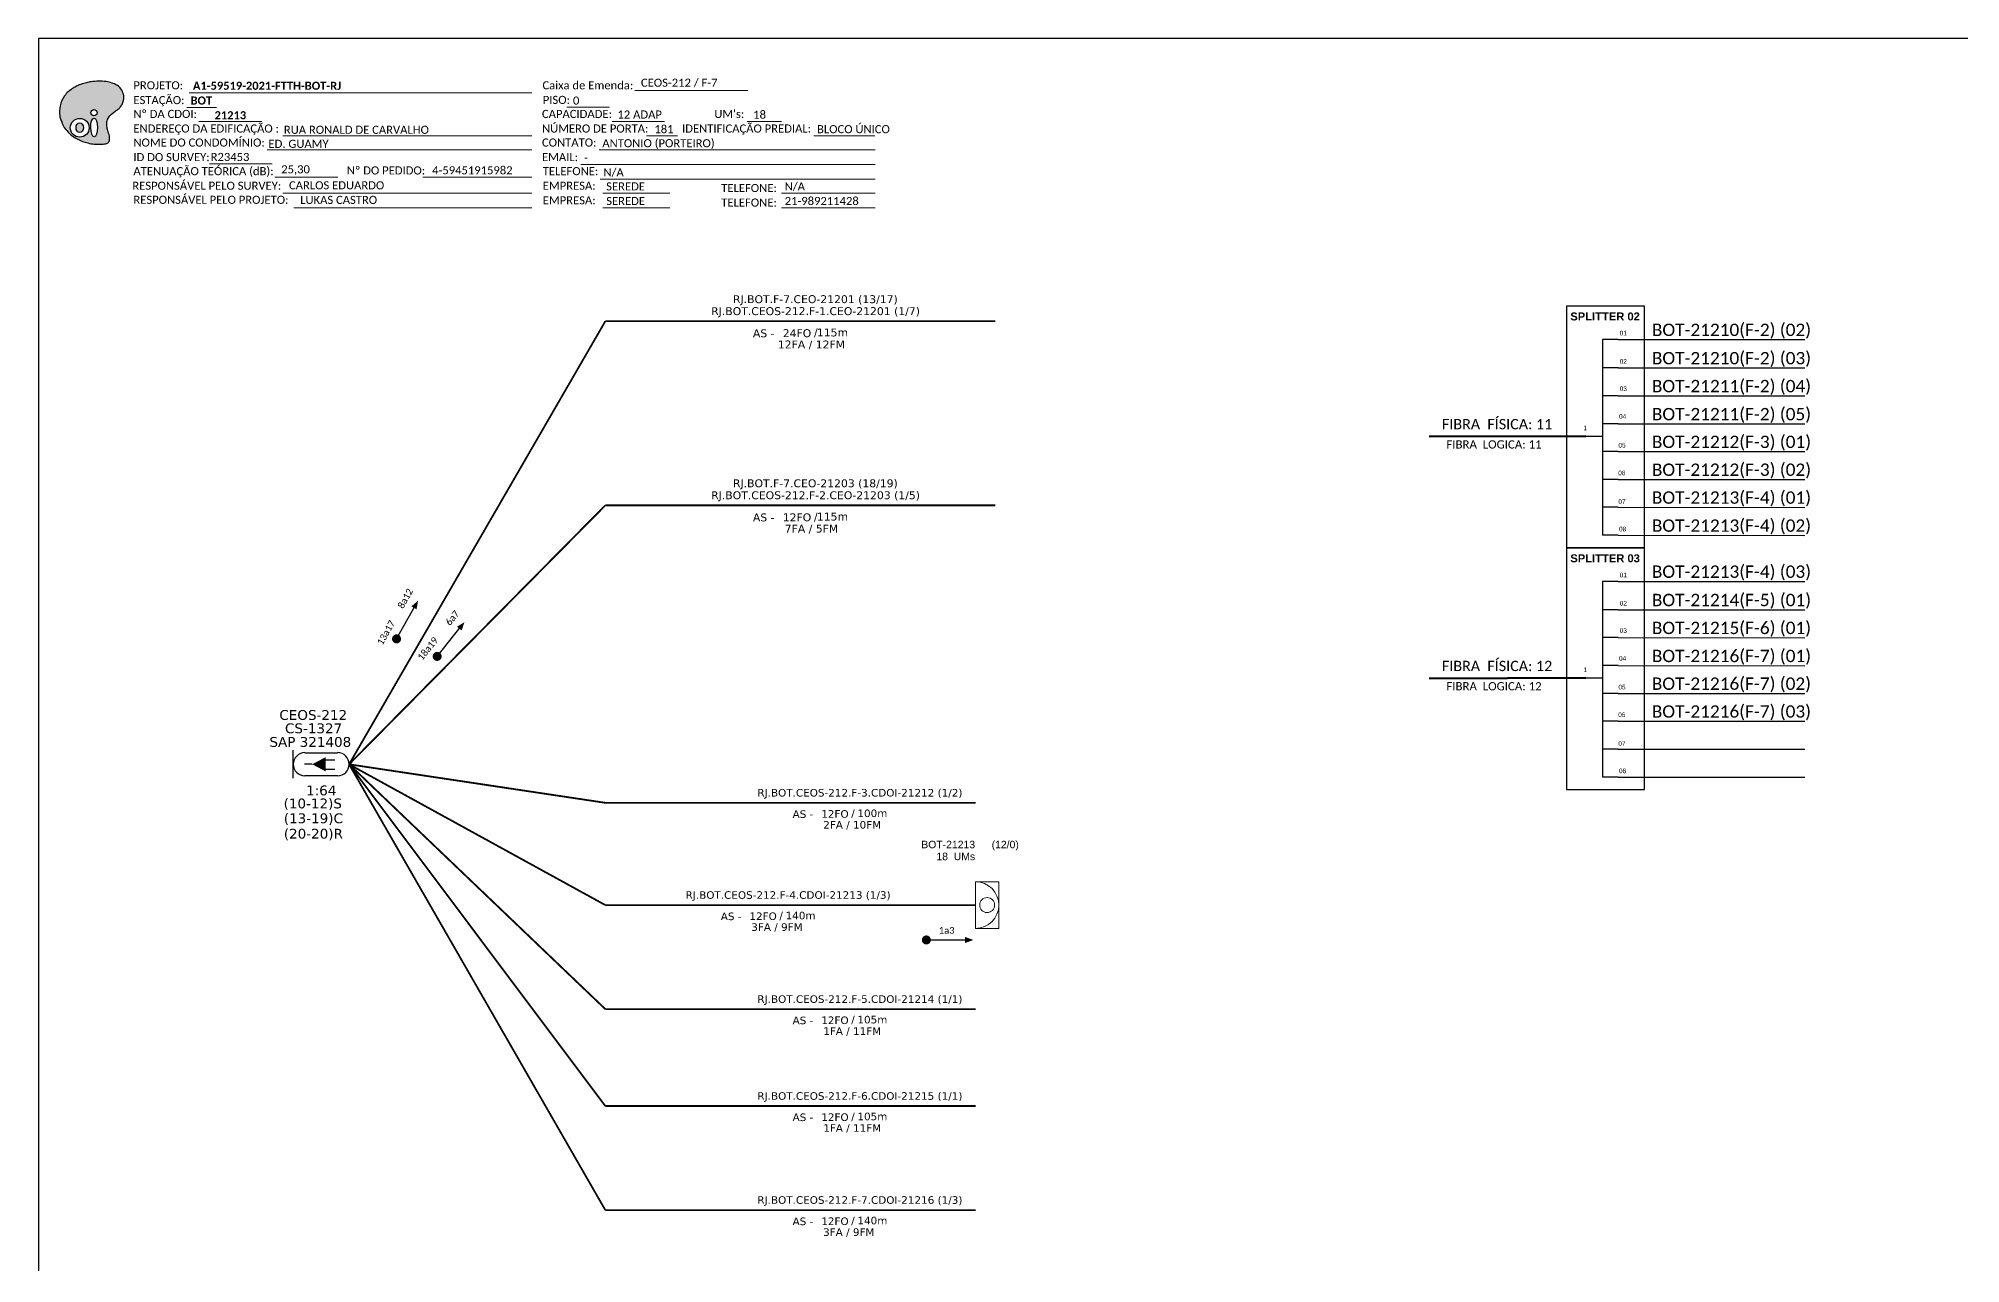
# Model space of a CAD drawing. Extents: x -89 to 2622484776, y -1852823961 to 1299.
# Drawn here: x -89.3 to 337.1, y 1027.2 to 1299 of the extents above; entities that cross this region are included whole.
import ezdxf
from ezdxf.enums import TextEntityAlignment as Align

# ---------------------------------------------------------------- set-up
doc = ezdxf.new("R2010")
doc.units = 0
for name, color, linetype, lineweight in [("20.0-LEGENDA DOS CDO'S", 1, 'Continuous', 0), ('20.1-CDO_INTERIOR', 1, 'Continuous', 0), ('40.1-ETIQUETAS', 1, 'Continuous', 20)]:
    doc.layers.add(name, color=color, linetype=linetype, lineweight=lineweight)
for name, color, linetype in [('20.4-CEOS', 1, 'Continuous'), ('CABO OPTICO EXISTENTE', 5, 'Continuous'), ('CAP a instalar', 1, 'Continuous'), ('CD de instalação futura', 8, 'Continuous'), ('SETA', 7, 'Continuous')]:
    doc.layers.add(name, color=color, linetype=linetype)
doc.styles.add('ARIAL', font='arial.ttf')
doc.styles.add('siredit', font='verdana.ttf')
doc.styles.get("Standard").update_dxf_attribs({"font": 'arial.ttf'})
doc.styles.add('WMF-Calibri0', font='calibri.ttf')
doc.styles.add('WMF-Calibri1', font='calibrib.ttf')
doc.linetypes.add('FENCELINE1', pattern='A,0.25,-0.1,[133,ltypeshp.shx,S=0.1,R=0,X=-0.1,Y=0],-0.1,1', length=1.45)

# ---------------------------------------------------------------- blocks, each defined once
blk = doc.blocks.new('OI')
h = blk.add_hatch(color=40)
edge = h.paths.add_edge_path()
edge.add_spline(control_points=[(4.35, -0.67), (3.92, -0.99), (3.26, -1.5), (2.81, -2.59), (2.9, -3.5), (3.06, -4.27), (3.31, -4.85), (3.37, -5.39), (3.4, -5.88), (3.2, -6.4), (2.54, -6.61), (1.65, -6.63), (0.55, -6.67), (-0.56, -6.42), (-1.61, -6.14), (-2.77, -5.61), (-3.92, -4.77), (-4.89, -3.7), (-5.34, -2.65), (-5.6, -1.94), (-5.85, -0.96), (-5.71, 0.47), (-5.1, 2.02), (-4.14, 3.02), (-3.3, 3.61), (-2.37, 4.16), (-1.36, 4.44), (-0.56, 4.7), (0.79, 4.85), (2.24, 4.97), (3.79, 4.57), (4.67, 4.21), (5.44, 3.65), (5.76, 2.99), (6.03, 2.21), (6.01, 1.46), (5.72, 0.64), (5.31, 0.08), (4.88, -0.38), (4.51, -0.55), (4.35, -0.67)], knot_values=[0, 0, 0, 0, 1.60434, 2.417191, 3.427595, 4.282808, 4.776746, 5.304182, 5.888771, 6.258406, 6.858137, 7.79129, 8.986195, 10.124242, 11.187857, 12.242908, 13.953784, 15.414161, 16.515391, 17.349188, 17.675853, 19.552021, 21.515531, 22.568638, 23.63245, 24.621084, 25.782718, 26.745347, 27.142653, 29.870543, 31.004649, 31.921532, 32.709589, 33.801391, 34.042471, 35.192333, 35.971461, 36.628871, 37.254359, 37.836911, 37.836911, 37.836911, 37.836911], degree=3, periodic=0)
h.paths.add_polyline_path([(1.13, -0.87, -1), (-0.04, -0.87, -1)], flags=16)
edge = h.paths.add_edge_path(flags=16)
edge.add_ellipse((0.56, -3.59), major_axis=(-0.02, 1.71), ratio=0.361305, start_angle=0, end_angle=360)
h.paths.add_polyline_path([(-0.36, -3.62, -1), (-3.8, -3.62, -1)], flags=16)
edge = h.paths.add_edge_path(flags=0)
edge.add_ellipse((-2.08, -3.62), major_axis=(0, 0.885), ratio=0.758294, start_angle=0, end_angle=360)
at = {"color": 40}
for centre, radius in [((-2.08, -3.62), 1.72), ((0.54, -0.87), 0.587)]:
    blk.add_circle(centre, radius, dxfattribs=at)
blk.add_ellipse((-2.08, -3.62), major_axis=(0, 0.885), ratio=0.758294, start_param=-3.141592653589792, end_param=3.141592653589792, dxfattribs=at)
blk.add_ellipse((0.56, -3.59), major_axis=(-0.02, 1.71), ratio=0.361305, dxfattribs=at)
at = {"color": 40, "start_tangent": (-0.800898, -0.598801), "end_tangent": (-0.800898, -0.598801)}
blk.add_spline([(4.35, -0.67), (3.2, -1.78), (2.9, -2.54), (2.92, -3.55), (3.12, -4.38), (3.28, -4.85), (3.37, -5.37), (3.35, -5.95), (3.2, -6.29), (2.66, -6.55), (1.73, -6.63), (0.54, -6.62), (-0.58, -6.41), (-1.6, -6.11), (-2.56, -5.67), (-3.95, -4.67), (-4.89, -3.56), (-5.37, -2.56), (-5.64, -1.78), (-5.72, -1.46), (-5.63, 0.42), (-4.84, 2.22), (-4.13, 2.99), (-3.27, 3.62), (-2.4, 4.09), (-1.3, 4.47), (-0.37, 4.72), (0.02, 4.77), (2.75, 4.8), (3.85, 4.53), (4.69, 4.16), (5.31, 3.68), (5.85, 2.73), (5.93, 2.5), (5.94, 1.35), (5.67, 0.62), (5.29, 0.08), (4.84, -0.36), (4.35, -0.67)], degree=3, dxfattribs=at)
blk = doc.blocks.new('CARIMBO')
at = {"color": 7, "lineweight": 0}
for points in [[(35.66, -16.79), (111.64, -16.79)], [(134.48, -16.3), (159.61, -16.3)], [(35.15, -20.06), (41.7, -20.06)], [(119.43, -20.02), (128.92, -20.02)], [(37.81, -23.14), (51.75, -23.14)], [(129.48, -23.14), (141.1, -23.14)], [(159.42, -23.14), (167.09, -23.14)], [(52.97, -29.48), (111.64, -29.48)], [(56.38, -26.37), (111.64, -26.37)], [(126.6, -29.48), (187.83, -29.48)], [(137.07, -26.37), (144.01, -26.37)], [(174.24, -26.37), (187.8, -26.37)], [(40.13, -32.55), (54.07, -32.55)], [(122.56, -32.72), (187.83, -32.72)], [(54.67, -35.52), (68.61, -35.52)], [(126.84, -35.96), (187.83, -35.96)], [(56.38, -39.07), (111.64, -39.07)], [(58.87, -42.31), (111.64, -42.31)], [(127.45, -39.07), (142.25, -39.07)], [(127.45, -42.31), (142.25, -42.31)], [(167.06, -39.07), (187.83, -39.07)], [(167.06, -42.31), (187.83, -42.31)]]:
    blk.add_lwpolyline(points, dxfattribs=at)
at = {"color": 7, "xscale": 1.213923925163967, "yscale": 1.213923925163967, "zscale": 1.213923925163967, "rotation": 0.1532896023949059}
blk.add_blockref('OI', (13.86, -20.16), dxfattribs=at)
at = {"color": 7, "lineweight": 0, "style": 'WMF-Calibri0'}
for s, height, p in [('PROJETO:', 1.793, (23.26, -16.04)), ('Caixa de Emenda:', 1.7927, (114.02, -16.04)), ('ESTAÇÃO:', 1.793, (23.26, -19.32)), ('Nº DA CDOI:', 1.7927, (23.26, -22.39)), ('CAPACIDADE:', 1.7927, (113.91, -22.39)), ('PISO:', 1.793, (114.09, -19.28)), ("UM's:", 1.793, (152.15, -22.39)), ('ENDEREÇO DA EDIFICAÇÃO :', 1.7927, (23.26, -25.63)), ('NÚMERO DE PORTA:', 1.7927, (113.91, -25.63)), ('IDENTIFICAÇÃO PREDIAL:', 1.7927, (144.99, -25.63)), ('NOME DO CONDOMÍNIO:', 1.7927, (23.26, -28.74)), ('CONTATO:', 1.793, (113.91, -28.74)), ('ATENUAÇÃO TEÓRICA (dB):', 1.7927, (23.26, -35.09)), ('ID DO SURVEY:', 1.7927, (23.26, -31.97)), ('EMAIL:', 1.793, (113.91, -31.97)), ('TELEFONE:', 1.793, (114.09, -35.09)), ('RESPONSÁVEL PELO SURVEY:', 1.7927, (23.02, -38.32)), ('EMPRESA:', 1.793, (114.09, -38.32)), ('TELEFONE:', 1.793, (153.7, -38.83)), ('RESPONSÁVEL PELO PROJETO:', 1.7927, (23.26, -41.44)), ('EMPRESA:', 1.793, (114.09, -41.56)), ('TELEFONE:', 1.793, (153.7, -42.06))]:
    blk.add_text(s, height=height, dxfattribs=at).set_placement(p)
at = {"color": 7, "lineweight": 0, "flags": 8}
for tag, p, style in [('PROJ', (36.46, -16.13), 'WMF-Calibri1'), ('CEOS-XX', (135.87, -15.46), 'WMF-Calibri0'), ('EST', (35.94, -19.41), 'WMF-Calibri1'), ('PISO_PTR', (120.78, -19.42), 'WMF-Calibri0'), ('CAPAC.', (130.66, -22.52), 'WMF-Calibri0'), ("UC'S", (160.78, -22.54), 'WMF-Calibri0'), ('LOGRADOURO', (56.65, -25.91), 'WMF-Calibri0'), ('N°', (138.85, -25.77), 'WMF-Calibri0'), ('N°PREDIO', (174.94, -25.77), 'WMF-Calibri0'), ('NOME_DO_COND.', (53.23, -29.02), 'WMF-Calibri0'), ('NOME_DO_CONTATO', (127.3, -28.89), 'WMF-Calibri0'), ('_ID_', (40.39, -31.94), 'WMF-Calibri0'), ('O_POTEN', (56.06, -34.68), 'WMF-Calibri0'), ('EMAIL', (123.26, -32.12), 'WMF-Calibri0'), ('TELEFONE', (127.55, -35.36), 'WMF-Calibri0'), ('RES_SURVEY', (57.78, -38.23), 'WMF-Calibri0'), ('EMP_RESP_SURVEY', (128.16, -38.47), 'WMF-Calibri0'), ('CONT_RESP_SURVEY', (167.76, -38.47), 'WMF-Calibri0'), ('RES_PROJ', (60.27, -41.47), 'WMF-Calibri0'), ('EMP_RESP_PROJ', (128.16, -41.71), 'WMF-Calibri0'), ('CONT_RESP_PROJ', (167.76, -41.71), 'WMF-Calibri0')]:
    blk.add_attdef(tag, p, '', height=1.79, dxfattribs=dict(at, style=style))
at = {"color": 7, "lineweight": 0, "style": 'WMF-Calibri1', "flags": 8}
blk.add_attdef("N° CDO'S", text='', height=1.79, dxfattribs=at).set_placement((44.78, -22.68), align=Align.CENTER)
blk = doc.blocks.new('ETIQUETA_RS5F')
at = {"layer": '40.1-ETIQUETAS', "color": 0, "style": 'siredit'}
blk.add_text('/', height=1.5, dxfattribs=at).set_placement((1.58, -1.95), align=Align.MIDDLE_RIGHT)
for tag, p in [('ETIQUETA_R_PRIMARIA', (1.21, 4.1)), ('ETIQUETA_R_SECUNDARIA', (1.21, 2.1)), ('F_ATIVAS/F_MORTAS', (1.14, -4.24))]:
    blk.add_attdef(tag, text='', height=1.5, dxfattribs=at).set_placement(p, align=Align.MIDDLE_CENTER)
for tag, p in [('TIPO_CABO', (-6.58, -2.12)), ('CAP_CABO', (0.4, -2.09))]:
    blk.add_attdef(tag, text='', height=1.5, dxfattribs=at).set_placement(p, align=Align.MIDDLE_RIGHT)
blk.add_attdef('METROS', text='', height=1.5, dxfattribs=at).set_placement((2.14, -1.95), align=Align.MIDDLE_LEFT)
for tag, p in [('FUSÃO_1', (0.85, -8.39)), ('FUSÃO_2', (0.85, -10.6)), ('FUSÃO_3', (0.85, -12.93)), ('FUSÃO_4', (0.85, -15.14)), ('FUSÃO_5', (0.85, -17.16))]:
    blk.add_attdef(tag, text='', height=1.5, dxfattribs=at).set_placement(p, align=Align.CENTER)
blk = doc.blocks.new('CDOI_INT')
at = {"layer": '20.1-CDO_INTERIOR', "color": 0, "lineweight": 18}
blk.add_lwpolyline([(4.25, -4.25), (4.25, 4.25), (0, 4.25), (0, -4.25)], close=True, dxfattribs=at)
blk.add_circle((2.12, 0), 1.36, dxfattribs=at)
blk.add_arc((0, 0), 4.25, 270, 90, dxfattribs=at)
at = {"layer": "20.0-LEGENDA DOS CDO'S", "color": 0, "style": 'ARIAL'}
for tag, p in [('CDO_N', (-0.08, 10.38)), ('SPLITER_1', (21.18, 10.38)), ('SAP', (-0.08, 6.23)), ('SURVEY', (-0.08, 8.2)), ('SPLITER_2', (21.19, 8.68)), ('1:XX', (5.94, -2.22)), ('UMS', (5.94, -4.24))]:
    blk.add_attdef(tag, p, '', height=1.36, dxfattribs=at)
blk.add_attdef('FIBRAS_UTILIZADAS', text='', height=1.36, dxfattribs=at).set_placement((15.34, 10.38), align=Align.CENTER)

msp = doc.modelspace()

# ---------------------------------------------------------------- linework, layer by layer
at = {"color": 7, "linetype": 'Continuous'}
for p, q in [((257.69, 1232.21), (257.69, 1188.78)), ((261.21, 1232.21), (257.69, 1232.21)), ((261.21, 1225.93), (257.69, 1225.93)), ((261.21, 1219.73), (257.69, 1219.73)), ((261.21, 1213.51), (257.69, 1213.51)), ((254.04, 1210.78), (257.67, 1210.78)), ((261.21, 1207.35), (257.69, 1207.35)), ((261.21, 1201.18), (257.69, 1201.18)), ((261.21, 1195), (257.69, 1195)), ((261.21, 1188.78), (257.69, 1188.78)), ((257.69, 1178.56), (257.69, 1135.13)), ((261.21, 1178.56), (257.69, 1178.56)), ((261.21, 1172.27), (257.69, 1172.27)), ((261.21, 1166.08), (257.69, 1166.08)), ((254.04, 1157.13), (257.67, 1157.13)), ((261.21, 1159.86), (257.69, 1159.86)), ((261.21, 1153.7), (257.69, 1153.7)), ((261.21, 1147.53), (257.69, 1147.53)), ((261.21, 1141.34), (257.69, 1141.34)), ((261.21, 1135.13), (257.69, 1135.13))]:
    msp.add_line(p, q, dxfattribs=at)
at = {"color": 10, "linetype": 'Continuous'}
for p, q in [((261.21, 1232.21), (302.58, 1232.2)), ((261.21, 1225.93), (302.58, 1225.91)), ((261.21, 1219.73), (302.58, 1219.72)), ((261.21, 1213.51), (302.58, 1213.5)), ((261.21, 1207.36), (302.58, 1207.35)), ((261.21, 1201.18), (302.58, 1201.17)), ((261.21, 1195), (302.58, 1194.98)), ((261.21, 1188.78), (302.58, 1188.77)), ((261.21, 1178.56), (302.58, 1178.54)), ((261.21, 1172.27), (302.58, 1172.26)), ((261.21, 1166.08), (302.58, 1166.07)), ((261.21, 1159.86), (302.58, 1159.85)), ((261.21, 1153.71), (302.58, 1153.7)), ((261.21, 1147.53), (302.58, 1147.52)), ((261.21, 1141.34), (302.58, 1141.33)), ((261.21, 1135.13), (302.58, 1135.11))]:
    msp.add_line(p, q, dxfattribs=at)
at = {"color": 1, "linetype": 'Continuous', "lineweight": 60}
for p, q in [((254.04, 1210.78), (219.25, 1210.67)), ((254.04, 1157.13), (219.25, 1157.02))]:
    msp.add_line(p, q, dxfattribs=at)
msp.add_lwpolyline([(-89.32, 705.02), (749.25, 705.02), (749.25, 1299.02), (-89.32, 1299.02), (-89.32, 705.02)])
at = {"color": 7, "lineweight": 0}
msp.add_lwpolyline([(-4.01, 1268.26), (20.14, 1268.26)], dxfattribs=at)
at = {"color": 7}
for points in [[(249.72, 1186), (267, 1186), (267, 1239.65), (249.72, 1239.65)], [(249.72, 1132.35), (267, 1132.35), (267, 1186), (249.72, 1186)]]:
    msp.add_lwpolyline(points, close=True, dxfattribs=at)
at = {"const_width": 0.999}
for points in [[(-10.11, 1165.37, 1), (-9.62, 1166.24, 1)], [(-1.16, 1161.52, 1), (-0.53, 1162.3, 1)]]:
    msp.add_lwpolyline(points, format="xyb", close=True, dxfattribs=at)
at = {"color": 8, "const_width": 1}
msp.add_lwpolyline([(107.19, 1099, 1), (108.19, 1099, 1)], format="xyb", close=True, dxfattribs=at)
at = {"layer": '20.4-CEOS', "color": 5}
for p, q in [((-30.19, 1140.55), (-22.96, 1140.55)), ((-22.96, 1135.4), (-30.19, 1135.4))]:
    msp.add_line(p, q, dxfattribs=at)
for points in [[(-32.77, 1134.87), (-32.77, 1141.08)], [(-25.72, 1139), (-23.53, 1139)], [(-28.57, 1137.98), (-30.31, 1137.98)], [(-25.72, 1136.86), (-23.53, 1136.86)]]:
    msp.add_lwpolyline(points, dxfattribs=at)
msp.add_lwpolyline([(-28.57, 1137.98, 0, 3.18, 0), (-25.59, 1137.98, 3.18, 3.18, 0)], format="xyseb", dxfattribs=at)
for centre, start, end in [((-30.19, 1137.98), 90, 270), ((-22.96, 1137.98), 270, 90)]:
    msp.add_arc(centre, 2.58, start, end, dxfattribs=at)
at = {"layer": 'CAP a instalar', "color": 7, "linetype": 'FENCELINE1', "ltscale": 6, "const_width": 0.4}
for points in [[(36.46, 1236.28), (-20.39, 1137.97)], [(36.46, 1236.28), (122.97, 1236.28)], [(36.46, 1195.43), (-20.39, 1137.97)], [(36.46, 1195.43), (122.97, 1195.43)], [(36.46, 1062.15), (-20.39, 1137.97)], [(36.46, 1039.06), (-20.39, 1137.97)], [(36.46, 1083.65), (-20.39, 1137.97)], [(36.46, 1129.43), (-20.39, 1137.97)], [(36.46, 1129.43), (118.6, 1129.43)], [(36.46, 1083.65), (118.6, 1083.65)], [(36.46, 1062.15), (118.6, 1062.15)], [(36.46, 1039.06), (118.6, 1039.06)]]:
    msp.add_lwpolyline(points, dxfattribs=at)
at = {"layer": 'CAP a instalar', "color": 1, "linetype": 'FENCELINE1', "ltscale": 6, "const_width": 0.4}
for points in [[(36.46, 1106.74), (-20.39, 1137.97)], [(36.46, 1106.74), (118.6, 1106.74)]]:
    msp.add_lwpolyline(points, dxfattribs=at)
at = {"layer": 'SETA'}
for points in [[(-9.87, 1165.8), (-5.64, 1173.28)], [(-0.84, 1161.91), (4.51, 1168.62)]]:
    msp.add_lwpolyline(points, dxfattribs=at)
at = {"layer": 'SETA', "color": 8}
msp.add_lwpolyline([(107.69, 1099), (116.29, 1099)], dxfattribs=at)
at = {"layer": 'SETA'}
for points in [[(-6.57, 1173.01), (-5.09, 1174.28), (-5.42, 1172.36)], [(3.55, 1168.5), (5.21, 1169.51), (4.59, 1167.67)]]:
    msp.add_solid(points, dxfattribs=at)
at = {"layer": 'SETA', "color": 8}
msp.add_solid([(116.29, 1099.66), (118.12, 1099), (116.29, 1098.33)], dxfattribs=at)

# ---------------------------------------------------------------- block references
ref = msp.add_blockref('CARIMBO', (-91.51, 1303.77))
ref.add_attrib('PROJ', 'A1-59519-2021-FTTH-BOT-RJ', (-55.05, 1287.63), dxfattribs={"color": 7, "lineweight": 0, "height": 1.7927, "style": 'WMF-Calibri1'})
ref.add_attrib('EST', 'BOT', (-55.57, 1284.35), dxfattribs={"color": 7, "lineweight": 0, "height": 1.793, "style": 'WMF-Calibri1'})
ref.add_attrib("N° CDO'S", '21213', dxfattribs={"color": 7, "lineweight": 0, "height": 1.793, "style": 'WMF-Calibri1'}).set_placement((-46.73, 1281.09), align=Align.CENTER)
ref.add_attrib('LOGRADOURO', 'RUA RONALD DE CARVALHO', (-34.86, 1277.86), dxfattribs={"color": 7, "lineweight": 0, "height": 1.7927, "style": 'WMF-Calibri0'})
ref.add_attrib('NOME_DO_COND.', 'ED. GUAMY', (-38.28, 1274.74), dxfattribs={"color": 7, "lineweight": 0, "height": 1.793, "style": 'WMF-Calibri0'})
ref.add_attrib('_ID_', 'R23453', (-51.11, 1271.83), dxfattribs={"color": 7, "lineweight": 0, "height": 1.793, "style": 'WMF-Calibri0'})
ref.add_attrib('O_POTEN', '25,30', (-35.45, 1269.09), dxfattribs={"color": 7, "lineweight": 0, "height": 1.793, "style": 'WMF-Calibri0'})
ref.add_attrib('RES_SURVEY', 'CARLOS EDUARDO', (-33.73, 1265.54), dxfattribs={"color": 7, "lineweight": 0, "height": 1.7927, "style": 'WMF-Calibri0'})
ref.add_attrib('RES_PROJ', 'LUKAS CASTRO', (-31.24, 1262.3), dxfattribs={"color": 7, "lineweight": 0, "height": 1.7927, "style": 'WMF-Calibri0'})
ref.add_attrib('CEOS-XX', 'CEOS-212 / F-7', (44.36, 1288.31), dxfattribs={"color": 7, "lineweight": 0, "height": 1.7927, "style": 'WMF-Calibri0'})
ref.add_attrib('CAPAC.', '12 ADAP', (39.15, 1281.25), dxfattribs={"color": 7, "lineweight": 0, "height": 1.793, "style": 'WMF-Calibri0'})
ref.add_attrib("UC'S", '18', (69.27, 1281.23), dxfattribs={"color": 7, "lineweight": 0, "height": 1.793, "style": 'WMF-Calibri0'})
ref.add_attrib('PISO_PTR', '0', (29.28, 1284.34), dxfattribs={"color": 7, "lineweight": 0, "height": 1.79, "style": 'WMF-Calibri0'})
ref.add_attrib('N°', '181', (47.34, 1278), dxfattribs={"color": 7, "lineweight": 0, "height": 1.793, "style": 'WMF-Calibri0'})
ref.add_attrib('N°PREDIO', 'BLOCO ÚNICO', (83.43, 1278), dxfattribs={"color": 7, "lineweight": 0, "height": 1.7927, "style": 'WMF-Calibri0'})
ref.add_attrib('NOME_DO_CONTATO', 'ANTONIO (PORTEIRO)', (35.79, 1274.88), dxfattribs={"color": 7, "lineweight": 0, "height": 1.7927, "style": 'WMF-Calibri0'})
ref.add_attrib('EMAIL', '-', (31.75, 1271.65), dxfattribs={"color": 7, "lineweight": 0, "height": 1.79, "style": 'WMF-Calibri0'})
ref.add_attrib('TELEFONE', 'N/A', (36.04, 1268.41), dxfattribs={"color": 7, "lineweight": 0, "height": 1.793, "style": 'WMF-Calibri0'})
ref.add_attrib('EMP_RESP_SURVEY', 'SEREDE', (36.65, 1265.3), dxfattribs={"color": 7, "lineweight": 0, "height": 1.793, "style": 'WMF-Calibri0'})
ref.add_attrib('EMP_RESP_PROJ', 'SEREDE', (36.65, 1262.06), dxfattribs={"color": 7, "lineweight": 0, "height": 1.793, "style": 'WMF-Calibri0'})
ref.add_attrib('CONT_RESP_SURVEY', 'N/A', (76.25, 1265.3), dxfattribs={"color": 7, "lineweight": 0, "height": 1.793, "style": 'WMF-Calibri0'})
ref.add_attrib('CONT_RESP_PROJ', '21-989211428', (76.25, 1262.06), dxfattribs={"color": 7, "lineweight": 0, "height": 1.7927, "style": 'WMF-Calibri0'})
at = {"layer": 'CAP a instalar', "color": 7, "linetype": 'FENCELINE1', "ltscale": 7}
ref = msp.add_blockref('ETIQUETA_RS5F', (81.72, 1236.07), dxfattribs=dict(at, xscale=1.166399984999771, yscale=1.166399984999771, zscale=1.166399984999771))
ref.add_attrib('ETIQUETA_R_PRIMARIA', 'RJ.BOT.F-7.CEO-21201 (13/17)', dxfattribs={"layer": '40.1-ETIQUETAS', "color": 0, "height": 1.7496, "style": 'siredit'}).set_placement((83.06, 1241.17), align=Align.MIDDLE_CENTER)
ref.add_attrib('ETIQUETA_R_SECUNDARIA', 'RJ.BOT.CEOS-212.F-1.CEO-21201 (1/7)', dxfattribs={"layer": '40.1-ETIQUETAS', "color": 0, "height": 1.7496, "style": 'siredit'}).set_placement((83.1, 1238.52), align=Align.MIDDLE_CENTER)
ref.add_attrib('TIPO_CABO', 'AS -', dxfattribs={"layer": '40.1-ETIQUETAS', "color": 0, "height": 1.75, "style": 'siredit'}).set_placement((74, 1233.6), align=Align.MIDDLE_RIGHT)
ref.add_attrib('CAP_CABO', '24FO', dxfattribs={"layer": '40.1-ETIQUETAS', "color": 0, "height": 1.75, "style": 'siredit'}).set_placement((82.15, 1233.63), align=Align.MIDDLE_RIGHT)
ref.add_attrib('METROS', '115m', dxfattribs={"layer": '40.1-ETIQUETAS', "color": 0, "height": 1.75, "style": 'siredit'}).set_placement((83.4, 1233.79), align=Align.MIDDLE_LEFT)
ref.add_attrib('F_ATIVAS/F_MORTAS', '12FA / 12FM', dxfattribs={"layer": '40.1-ETIQUETAS', "color": 0, "height": 1.7496, "style": 'siredit'}).set_placement((82.19, 1231.12), align=Align.MIDDLE_CENTER)
ref = msp.add_blockref('ETIQUETA_RS5F', (81.72, 1195.21), dxfattribs=dict(at, xscale=1.166399984999771, yscale=1.166399984999771, zscale=1.166399984999771))
ref.add_attrib('ETIQUETA_R_PRIMARIA', 'RJ.BOT.F-7.CEO-21203 (18/19)', dxfattribs={"layer": '40.1-ETIQUETAS', "color": 0, "height": 1.7496, "style": 'siredit'}).set_placement((83.06, 1200.32), align=Align.MIDDLE_CENTER)
ref.add_attrib('ETIQUETA_R_SECUNDARIA', 'RJ.BOT.CEOS-212.F-2.CEO-21203 (1/5)', dxfattribs={"layer": '40.1-ETIQUETAS', "color": 0, "height": 1.7496, "style": 'siredit'}).set_placement((83.1, 1197.67), align=Align.MIDDLE_CENTER)
ref.add_attrib('TIPO_CABO', 'AS -', dxfattribs={"layer": '40.1-ETIQUETAS', "color": 0, "height": 1.75, "style": 'siredit'}).set_placement((74, 1192.75), align=Align.MIDDLE_RIGHT)
ref.add_attrib('CAP_CABO', '12FO', dxfattribs={"layer": '40.1-ETIQUETAS', "color": 0, "height": 1.75, "style": 'siredit'}).set_placement((82.15, 1192.77), align=Align.MIDDLE_RIGHT)
ref.add_attrib('METROS', '115m', dxfattribs={"layer": '40.1-ETIQUETAS', "color": 0, "height": 1.75, "style": 'siredit'}).set_placement((83.4, 1192.94), align=Align.MIDDLE_LEFT)
ref.add_attrib('F_ATIVAS/F_MORTAS', '7FA / 5FM', dxfattribs={"layer": '40.1-ETIQUETAS', "color": 0, "height": 1.75, "style": 'siredit'}).set_placement((82.19, 1190.26), align=Align.MIDDLE_CENTER)
ref = msp.add_blockref('ETIQUETA_RS5F', (90.03, 1129.3), dxfattribs=dict(at, xscale=1.120210545592906, yscale=1.120210545592906, zscale=1.120210545592906))
ref.add_attrib('ETIQUETA_R_SECUNDARIA', 'RJ.BOT.CEOS-212.F-3.CDOI-21212 (1/2)', dxfattribs={"layer": 'CABO OPTICO EXISTENTE', "color": 0, "height": 1.6803, "style": 'siredit'}).set_placement((92.94, 1131.66), align=Align.MIDDLE_CENTER)
ref.add_attrib('TIPO_CABO', 'AS -', dxfattribs={"layer": '40.1-ETIQUETAS', "color": 0, "height": 1.68, "style": 'siredit'}).set_placement((82.61, 1126.93), align=Align.MIDDLE_RIGHT)
ref.add_attrib('CAP_CABO', '12FO', dxfattribs={"layer": '40.1-ETIQUETAS', "color": 0, "height": 1.68, "style": 'siredit'}).set_placement((90.44, 1126.96), align=Align.MIDDLE_RIGHT)
ref.add_attrib('METROS', '100m', dxfattribs={"layer": '40.1-ETIQUETAS', "color": 0, "height": 1.68, "style": 'siredit'}).set_placement((92.39, 1127.11), align=Align.MIDDLE_LEFT)
ref.add_attrib('F_ATIVAS/F_MORTAS', '2FA / 10FM', dxfattribs={"layer": '40.1-ETIQUETAS', "color": 0, "height": 1.68, "style": 'siredit'}).set_placement((91.23, 1124.55), align=Align.MIDDLE_CENTER)
at = {"layer": 'CAP a instalar', "color": 1, "linetype": 'FENCELINE1', "ltscale": 7}
ref = msp.add_blockref('ETIQUETA_RS5F', (74.09, 1106.61), dxfattribs=dict(at, xscale=1.120210545592906, yscale=1.120210545592906, zscale=1.120210545592906))
ref.add_attrib('ETIQUETA_R_SECUNDARIA', 'RJ.BOT.CEOS-212.F-4.CDOI-21213 (1/3)', dxfattribs={"layer": 'CABO OPTICO EXISTENTE', "color": 0, "height": 1.6803, "style": 'siredit'}).set_placement((77.01, 1108.97), align=Align.MIDDLE_CENTER)
ref.add_attrib('TIPO_CABO', 'AS -', dxfattribs={"layer": '40.1-ETIQUETAS', "color": 0, "height": 1.68, "style": 'siredit'}).set_placement((66.68, 1104.24), align=Align.MIDDLE_RIGHT)
ref.add_attrib('CAP_CABO', '12FO', dxfattribs={"layer": '40.1-ETIQUETAS', "color": 0, "height": 1.68, "style": 'siredit'}).set_placement((74.5, 1104.27), align=Align.MIDDLE_RIGHT)
ref.add_attrib('METROS', '140m', dxfattribs={"layer": '40.1-ETIQUETAS', "color": 0, "height": 1.68, "style": 'siredit'}).set_placement((76.45, 1104.42), align=Align.MIDDLE_LEFT)
ref.add_attrib('F_ATIVAS/F_MORTAS', '3FA / 9FM', dxfattribs={"layer": '40.1-ETIQUETAS', "color": 0, "height": 1.68, "style": 'siredit'}).set_placement((74.53, 1101.86), align=Align.MIDDLE_CENTER)
at = {"layer": 'CAP a instalar', "color": 7, "linetype": 'FENCELINE1', "ltscale": 7}
ref = msp.add_blockref('ETIQUETA_RS5F', (90.03, 1083.52), dxfattribs=dict(at, xscale=1.120210545592906, yscale=1.120210545592906, zscale=1.120210545592906))
ref.add_attrib('ETIQUETA_R_SECUNDARIA', 'RJ.BOT.CEOS-212.F-5.CDOI-21214 (1/1)', dxfattribs={"layer": 'CABO OPTICO EXISTENTE', "color": 0, "height": 1.6803, "style": 'siredit'}).set_placement((92.94, 1085.88), align=Align.MIDDLE_CENTER)
ref.add_attrib('TIPO_CABO', 'AS -', dxfattribs={"layer": '40.1-ETIQUETAS', "color": 0, "height": 1.68, "style": 'siredit'}).set_placement((82.61, 1081.15), align=Align.MIDDLE_RIGHT)
ref.add_attrib('CAP_CABO', '12FO', dxfattribs={"layer": '40.1-ETIQUETAS', "color": 0, "height": 1.68, "style": 'siredit'}).set_placement((90.44, 1081.18), align=Align.MIDDLE_RIGHT)
ref.add_attrib('METROS', '105m', dxfattribs={"layer": '40.1-ETIQUETAS', "color": 0, "height": 1.68, "style": 'siredit'}).set_placement((92.39, 1081.33), align=Align.MIDDLE_LEFT)
ref.add_attrib('F_ATIVAS/F_MORTAS', '1FA / 11FM', dxfattribs={"layer": '40.1-ETIQUETAS', "color": 0, "height": 1.68, "style": 'siredit'}).set_placement((91.23, 1078.77), align=Align.MIDDLE_CENTER)
ref = msp.add_blockref('ETIQUETA_RS5F', (90.03, 1062.03), dxfattribs=dict(at, xscale=1.120210545592906, yscale=1.120210545592906, zscale=1.120210545592906))
ref.add_attrib('ETIQUETA_R_SECUNDARIA', 'RJ.BOT.CEOS-212.F-6.CDOI-21215 (1/1)', dxfattribs={"layer": 'CABO OPTICO EXISTENTE', "color": 0, "height": 1.6803, "style": 'siredit'}).set_placement((92.94, 1064.38), align=Align.MIDDLE_CENTER)
ref.add_attrib('TIPO_CABO', 'AS -', dxfattribs={"layer": '40.1-ETIQUETAS', "color": 0, "height": 1.68, "style": 'siredit'}).set_placement((82.61, 1059.66), align=Align.MIDDLE_RIGHT)
ref.add_attrib('CAP_CABO', '12FO', dxfattribs={"layer": '40.1-ETIQUETAS', "color": 0, "height": 1.68, "style": 'siredit'}).set_placement((90.44, 1059.68), align=Align.MIDDLE_RIGHT)
ref.add_attrib('METROS', '105m', dxfattribs={"layer": '40.1-ETIQUETAS', "color": 0, "height": 1.68, "style": 'siredit'}).set_placement((92.39, 1059.84), align=Align.MIDDLE_LEFT)
ref.add_attrib('F_ATIVAS/F_MORTAS', '1FA / 11FM', dxfattribs={"layer": '40.1-ETIQUETAS', "color": 0, "height": 1.68, "style": 'siredit'}).set_placement((91.23, 1057.27), align=Align.MIDDLE_CENTER)
ref = msp.add_blockref('ETIQUETA_RS5F', (90.03, 1038.94), dxfattribs=dict(at, xscale=1.120210545592906, yscale=1.120210545592906, zscale=1.120210545592906))
ref.add_attrib('ETIQUETA_R_SECUNDARIA', 'RJ.BOT.CEOS-212.F-7.CDOI-21216 (1/3)', dxfattribs={"layer": 'CABO OPTICO EXISTENTE', "color": 0, "height": 1.6803, "style": 'siredit'}).set_placement((92.94, 1041.3), align=Align.MIDDLE_CENTER)
ref.add_attrib('TIPO_CABO', 'AS -', dxfattribs={"layer": '40.1-ETIQUETAS', "color": 0, "height": 1.68, "style": 'siredit'}).set_placement((82.61, 1036.57), align=Align.MIDDLE_RIGHT)
ref.add_attrib('CAP_CABO', '12FO', dxfattribs={"layer": '40.1-ETIQUETAS', "color": 0, "height": 1.68, "style": 'siredit'}).set_placement((90.44, 1036.59), align=Align.MIDDLE_RIGHT)
ref.add_attrib('METROS', '140m', dxfattribs={"layer": '40.1-ETIQUETAS', "color": 0, "height": 1.68, "style": 'siredit'}).set_placement((92.39, 1036.75), align=Align.MIDDLE_LEFT)
ref.add_attrib('F_ATIVAS/F_MORTAS', '3FA / 9FM', dxfattribs={"layer": '40.1-ETIQUETAS', "color": 0, "height": 1.68, "style": 'siredit'}).set_placement((90.47, 1034.18), align=Align.MIDDLE_CENTER)
at = {"layer": 'CD de instalação futura', "color": 1, "ltscale": 11}
ref = msp.add_blockref('CDOI_INT', (118.6, 1106.74), dxfattribs=dict(at, xscale=1.21541625498503, yscale=1.21541625498503, zscale=1.21541625498503))
ref.add_attrib('CDO_N', 'BOT-21213', dxfattribs={"layer": "20.0-LEGENDA DOS CDO'S", "color": 0, "height": 1.653, "style": 'ARIAL'}).set_placement((118.5, 1119.35), align=Align.RIGHT)
ref.add_attrib('FIBRAS_UTILIZADAS', '    (12/0)', dxfattribs={"layer": "20.0-LEGENDA DOS CDO'S", "color": 0, "height": 1.65, "style": 'ARIAL'}).set_placement((123.91, 1119.35), align=Align.CENTER)
ref.add_attrib('SURVEY', '18  UMs', dxfattribs={"layer": "20.0-LEGENDA DOS CDO'S", "color": 0, "height": 1.653, "style": 'ARIAL'}).set_placement((118.51, 1116.7), align=Align.RIGHT)

# ---------------------------------------------------------------- texts
at = {"color": 7, "lineweight": 0, "style": 'WMF-Calibri0'}
msp.add_text('Nº DO PEDIDO:', height=1.7927, dxfattribs=at).set_placement((-20.88, 1268.84))
at = {"attachment_point": 5}
for s, insert, char_height, width in [('{\\fArial|b1|i0|c0|p34;\\C10;SPLITTER 02}', (258.28, 1237.33), 1.7753, 17.28), ('\\C7;\\fArial|b0|i0;\\H0.578704x;01 ', (262.32, 1233.64), 1.7753, 3.7582), ('\\C7;\\fCalibri|b0|i0|c0|p34;BOT-21210(F-2) (02)', (286.32, 1234.07), 2.7432, 40.9104), ('\\C7;\\fCalibri|b0|i0|c0|p34;BOT-21210(F-2) (03)', (286.32, 1227.79), 2.7432, 40.9104), ('\\C7;\\fArial|b0|i0|;\\H1.0273588255048;02 ', (262.32, 1227.35), 1.7753, 3.7582), ('\\C7;\\fArial|b0|i0|;\\H1.0273588255048;03 ', (262.32, 1221.29), 1.7753, 3.456), ('\\C7;\\fCalibri|b0|i0|c0|p34;BOT-21211(F-2) (04)', (286.32, 1221.59), 2.7432, 40.9104), ('\\C7;\\fArial|b0|i0|;\\H1.0273588255048;04 ', (262.17, 1215.15), 1.7753, 3.7582), ('\\C7;\\fCalibri|b0|i0|c0|p34;BOT-21211(F-2) (05)', (286.32, 1215.37), 2.7432, 40.9104), ('\\C7;\\fCalibri|b0|i0|c0|p34;FIBRA  FÍSICA: 11', (234.32, 1213.43), 2.2859, 34.56), ('\\C7;\\fArial|b0|i0|;\\H1.0273588255048;1', (253.87, 1212.61), 1.7753, 1.7584), ('\\C7;\\fCalibri|b0|i0|c0|p34;BOT-21212(F-3) (01)', (286.32, 1209.22), 2.7432, 40.9104), ('\\C7;\\fCalibri|b0|i0|c0|p34;FIBRA  LOGICA: 11', (233.63, 1208.94), 1.8289, 34.56), ('\\C7;\\fArial|b0|i0|;\\H1.0273588255048;05 ', (262.04, 1208.75), 1.7753, 4.6222), ('\\C7;\\fArial|b0|i0|;\\H1.0273588255048;06 ', (261.99, 1202.61), 1.7753, 3.7582), ('\\C7;\\fCalibri|b0|i0|c0|p34;BOT-21212(F-3) (02)', (286.32, 1203.04), 2.7432, 40.9104), ('\\C7;\\fArial|b0|i0|;\\H1.0273588255048;07 ', (262.02, 1196.23), 1.7753, 3.7582), ('\\C7;\\fArial|b0|i0|;\\H1.0273588255048;08 ', (262.17, 1190.16), 1.7753, 3.7582), ('\\C10;\\fArial|b1|i0|c0|p34;SPLITTER 03', (258.28, 1183.67), 1.7753, 17.28), ('\\C7;\\fArial|b0|i0;\\H0.578704x;01 ', (262.32, 1179.98), 1.7753, 3.7582), ('\\C7;\\fArial|b0|i0|;\\H1.0273588255048;02 ', (262.32, 1173.7), 1.7753, 3.7582), ('\\C7;\\fCalibri|b0|i0|c0|p34;BOT-21214(F-5) (01)', (286.32, 1174.13), 2.7432, 40.9104), ('\\C7;\\fCalibri|b0|i0|c0|p34;BOT-21215(F-6) (01)', (286.32, 1167.94), 2.7432, 40.9104), ('\\C7;\\fArial|b0|i0|;\\H1.0273588255048;03 ', (262.32, 1167.64), 1.7753, 3.456), ('\\C7;\\fCalibri|b0|i0|c0|p34;FIBRA  FÍSICA: 12', (234.32, 1159.78), 2.2859, 34.56), ('\\C7;\\fArial|b0|i0|;\\H1.0273588255048;04 ', (262.17, 1161.49), 1.7753, 3.7582), ('\\C7;\\fCalibri|b0|i0|c0|p34;BOT-21216(F-7) (01)', (286.32, 1161.72), 2.7432, 40.9104), ('\\C7;\\fCalibri|b0|i0|c0|p34;FIBRA  LOGICA: 12', (233.63, 1155.28), 1.8289, 34.56), ('\\C7;\\fArial|b0|i0|;\\H1.0273588255048;1', (253.87, 1158.95), 1.7753, 1.7584), ('\\C7;\\fCalibri|b0|i0|c0|p34;BOT-21216(F-7) (02)', (286.31, 1155.57), 2.7432, 40.9104), ('\\C7;\\fArial|b0|i0|;\\H1.0273588255048;05 ', (262.04, 1155.09), 1.7753, 4.6222), ('\\C7;\\fArial|b0|i0|;\\H1.0273588255048;06 ', (261.99, 1148.95), 1.7753, 3.7582), ('\\C7;\\fCalibri|b0|i0|c0|p34;BOT-21216(F-7) (03)', (286.31, 1149.39), 2.7432, 40.9104), ('\\C7;\\fArial|b0|i0|;\\H1.0273588255048;07 ', (262.02, 1142.58), 1.7753, 3.7582), ('\\C7;\\fArial|b0|i0|;\\H1.0273588255048;08 ', (262.17, 1136.51), 1.7753, 3.7582)]:
    msp.add_mtext(s, dxfattribs=dict(at, insert=insert, char_height=char_height, width=width))
at = {"color": 1, "char_height": 2.7432, "width": 40.9104, "attachment_point": 5}
for s, insert in [('\\C7;\\fCalibri|b0|i0|c0|p34;BOT-21213(F-4) (01)', (286.32, 1196.86)), ('\\C7;\\fCalibri|b0|i0|c0|p34;BOT-21213(F-4) (02)', (286.32, 1190.64)), ('\\C7;\\fCalibri|b0|i0|c0|p34;BOT-21213(F-4) (03)', (286.32, 1180.42))]:
    msp.add_mtext(s, dxfattribs=dict(at, insert=insert))
at = {"char_height": 1.4978, "width": 25.3213, "attachment_point": 5}
for s, insert, rotation in [('\\C7;\\fCalibri|b0|i0|c0|p34;8a12', (-7.91, 1174.77), 60.5184), ('\\C7;\\fCalibri|b0|i0|c0|p34;13a17', (-12.2, 1167.18), 60.5184), ('\\C7;\\fCalibri|b0|i0|c0|p34;6a7', (2.51, 1170.45), 51.3857), ('\\C7;\\fCalibri|b0|i0|c0|p34;18a19', (-2.93, 1163.63), 51.3857)]:
    msp.add_mtext(s, dxfattribs=dict(at, insert=insert, rotation=rotation))
at = {"color": 8, "insert": (112.19, 1101.12), "char_height": 1.5, "width": 25.3588, "attachment_point": 5}
msp.add_mtext('\\fCalibri|b0|i0|c0|p34;1a3', dxfattribs=at)
at = {"color": 7, "lineweight": 0, "style": 'WMF-Calibri0', "flags": 8}
msp.add_attdef('4-59451915982', (-1.97, 1268.87), '4-59451915982', height=1.7927, dxfattribs=at)
at = {"layer": '20.4-CEOS', "color": 7, "style": 'siredit'}
for s, p in [('CEOS-212', (-28.34, 1150.01)), ('SAP 321408', (-28.99, 1144.03)), ('CS-1327', (-28.27, 1147.05)), ('(10-12)S', (-28.45, 1130.38)), ('1:64', (-26.58, 1133.27)), ('(13-19)C', (-28.32, 1127.08)), ('(20-20)R', (-28.32, 1123.67))]:
    msp.add_text(s, height=2.183, dxfattribs=at).set_placement(p, align=Align.TOP_CENTER)

doc.saveas('drawing.dxf')
